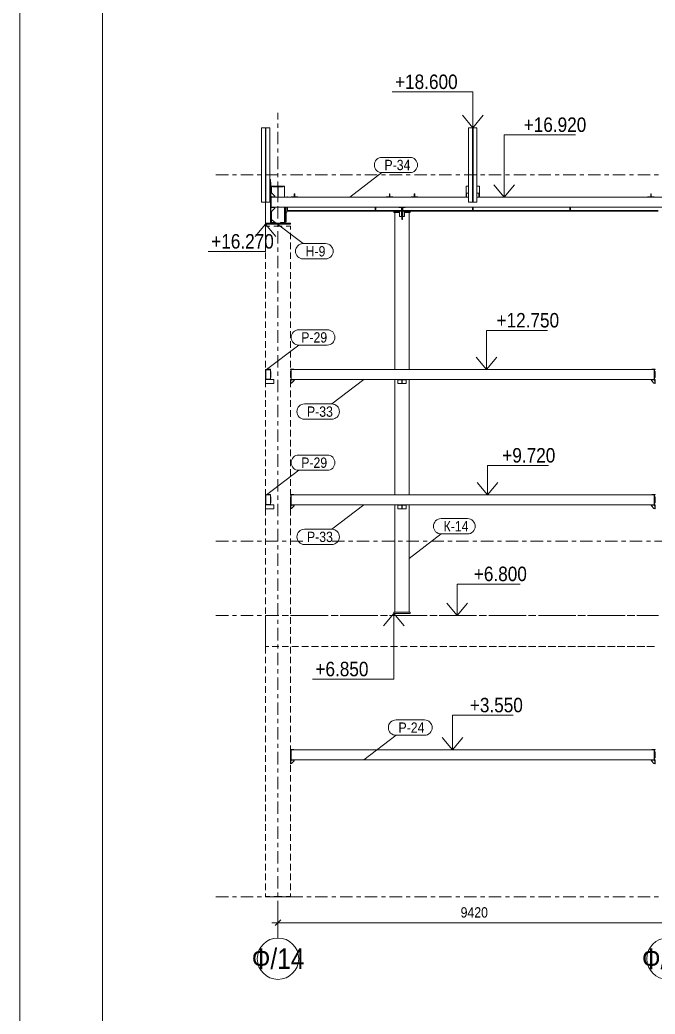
# Model space of a CAD drawing. Header units: millimetres. Extents: x -423 to 766, y -621 to 220.
# Drawn here: x -423.5 to -269.9, y -265.3 to -24.8 of the extents above; entities that cross this region are included whole.
import ezdxf

# ---------------------------------------------------------------- set-up
doc = ezdxf.new("R2010")
doc.units = ezdxf.units.MM
doc.linetypes.add('XKITLINE00', pattern=[0])
doc.linetypes.add('XKITLINE03', pattern=[6, 3, -1, 1, -1])
for name, color, linetype, lineweight in [('DrawingSheet', 5, 'Continuous', 0), ('LevelText', 7, 'Continuous', 0), ('Part', 2, 'Continuous', 0), ('PartMark', 3, 'Continuous', 0), ('ReferenceModel', 1, 'Continuous', 0), ('S-GRID', 1, 'Continuous', 0), ('Z-DIMENSIONS', 1, 'Continuous', 0)]:
    doc.layers.add(name, color=color, linetype=linetype, lineweight=lineweight)
doc.styles.add('GOST type A', font='ARIAL.TTF')

msp = doc.modelspace()

# ---------------------------------------------------------------- linework, layer by layer
at = {"layer": 'DrawingSheet', "linetype": 'XKITLINE00', "lineweight": 0}
for p, q in [((-423.49, 219.62), (-423.49, -621.38)), ((-403.49, 214.62), (-403.49, -616.38))]:
    msp.add_line(p, q, dxfattribs=at)
at = {"layer": 'LevelText', "linetype": 'XKITLINE00', "lineweight": 0}
for p, q in [((-320.21, -42.27), (-333.46, -42.27)), ((-313.97, -42.27), (-320.21, -42.27)), ((-313.97, -50.93), (-313.97, -42.27)), ((-316.47, -47.93), (-313.97, -50.93)), ((-313.97, -50.93), (-311.47, -47.93)), ((-306.36, -67.73), (-306.36, -52.65)), ((-306.36, -52.65), (-302.35, -52.65)), ((-289.1, -52.65), (-302.35, -52.65)), ((-308.86, -64.73), (-306.36, -67.73)), ((-306.36, -67.73), (-303.86, -64.73)), ((-364.07, -74.23), (-366.57, -77.23)), ((-364.07, -74.23), (-364.07, -80.86)), ((-361.57, -77.23), (-364.07, -74.23)), ((-364.66, -80.86), (-377.92, -80.86)), ((-364.07, -80.86), (-364.66, -80.86)), ((-310.65, -109.43), (-310.65, -99.95)), ((-310.65, -99.95), (-308.92, -99.95)), ((-295.89, -99.95), (-308.92, -99.95)), ((-313.15, -106.43), (-310.65, -109.43)), ((-310.65, -109.43), (-308.15, -106.43)), ((-310.4, -139.73), (-310.4, -132.62)), ((-310.4, -132.62), (-307.53, -132.62)), ((-295.64, -132.62), (-307.53, -132.62)), ((-312.9, -136.73), (-310.4, -139.73)), ((-310.4, -139.73), (-307.9, -136.73)), ((-317.74, -168.93), (-317.74, -161.3)), ((-317.74, -161.3), (-314.41, -161.3)), ((-302.52, -161.3), (-314.41, -161.3)), ((-320.24, -165.93), (-317.74, -168.93)), ((-317.74, -168.93), (-315.24, -165.93)), ((-333.02, -168.43), (-335.52, -171.43)), ((-333.02, -168.43), (-333.02, -184.31)), ((-330.52, -171.43), (-333.02, -168.43)), ((-341.06, -184.31), (-352.72, -184.31)), ((-333.02, -184.31), (-341.06, -184.31)), ((-318.86, -201.43), (-318.86, -193.03)), ((-318.86, -193.03), (-315.38, -193.03)), ((-304.17, -193.03), (-315.38, -193.03)), ((-321.36, -198.43), (-318.86, -201.43)), ((-318.86, -201.43), (-316.36, -198.43))]:
    msp.add_line(p, q, dxfattribs=at)
at = {"layer": 'Part', "linetype": 'XKITLINE00', "lineweight": 0}
for p, q in [((-365.07, -68.93), (-365.07, -50.93)), ((-365.07, -50.93), (-364.07, -50.93)), ((-364.07, -68.93), (-364.07, -50.93)), ((-364.07, -50.93), (-363.07, -50.93)), ((-363.99, -68.93), (-363.99, -50.93)), ((-363.07, -68.93), (-363.07, -50.93)), ((-313.97, -50.93), (-314.97, -50.93)), ((-314.97, -50.93), (-314.97, -68.93)), ((-314.05, -68.93), (-314.05, -50.93)), ((-313.97, -68.93), (-313.97, -50.93)), ((-313.97, -50.93), (-312.97, -50.93)), ((-313.97, -50.93), (-313.97, -68.93)), ((-313.89, -68.93), (-313.89, -50.93)), ((-312.97, -68.93), (-312.97, -50.93)), ((-363.07, -63.43), (-362.92, -63.43)), ((-363.07, -63.47), (-362.87, -63.47)), ((-362.92, -63.43), (-362.92, -63.47)), ((-362.87, -74.03), (-362.87, -63.47)), ((-362.79, -64.13), (-362.87, -64.13)), ((-362.79, -65.05), (-362.79, -64.13)), ((-362.87, -65.13), (-362.32, -65.13)), ((-362.87, -67.73), (-362.87, -66.73)), ((-362.87, -66.73), (-362.79, -66.73)), ((-361.87, -65.05), (-362.79, -65.05)), ((-362.79, -66.73), (-362.59, -66.73)), ((-362.79, -66.73), (-362.79, -67.65)), ((-362.67, -65.05), (-362.67, -65.03)), ((-359.47, -65.03), (-362.67, -65.03)), ((-362.67, -66.73), (-362.67, -65.13)), ((-362.59, -66.73), (-361.87, -67.45)), ((-362.32, -65.03), (-362.32, -64.96)), ((-362.32, -65.21), (-362.32, -65.13)), ((-362.32, -65.13), (-359.82, -65.13)), ((-362.32, -65.21), (-359.82, -65.21)), ((-361.87, -65.13), (-361.87, -65.05)), ((-361.11, -65.21), (-361.11, -67.73)), ((-361.11, -65.21), (-361.03, -65.21)), ((-361.11, -66.27), (-361.03, -66.27)), ((-361.03, -65.21), (-361.03, -67.73)), ((-359.82, -65.03), (-359.82, -64.96)), ((-359.82, -65.21), (-359.82, -65.13)), ((-359.47, -67.73), (-359.47, -65.03)), ((-357.07, -66.93), (-357.14, -66.93)), ((-357.14, -66.93), (-357.14, -67.66)), ((-357.07, -67.73), (-357.07, -66.93)), ((-357.07, -67.73), (-357.07, -66.93)), ((-357.07, -66.93), (-357, -66.93)), ((-357, -66.93), (-357, -67.66)), ((-334.07, -66.93), (-334.14, -66.93)), ((-334.14, -66.93), (-334.14, -67.66)), ((-334.07, -67.73), (-334.07, -66.93)), ((-334.07, -66.93), (-334, -66.93)), ((-334.07, -67.73), (-334.07, -66.93)), ((-334, -66.93), (-334, -67.66)), ((-328.07, -66.93), (-328.14, -66.93)), ((-328.14, -66.93), (-328.14, -67.66)), ((-328.07, -67.73), (-328.07, -66.93)), ((-328.07, -67.73), (-328.07, -66.93)), ((-328.07, -66.93), (-328, -66.93)), ((-328, -66.93), (-328, -67.66)), ((-315.57, -67.43), (-315.57, -65.03)), ((-315.57, -65.03), (-314.97, -65.03)), ((-315.47, -66.73), (-314.97, -66.73)), ((-315.47, -67.73), (-315.47, -66.73)), ((-312.97, -65.03), (-312.37, -65.03)), ((-312.97, -66.73), (-312.47, -66.73)), ((-312.47, -67.73), (-312.47, -66.73)), ((-312.37, -67.43), (-312.37, -65.03)), ((-312.37, -67.33), (-312.37, -66.23)), ((-270.87, -66.93), (-270.94, -66.93)), ((-270.94, -66.93), (-270.94, -67.66)), ((-270.87, -67.73), (-270.87, -66.93)), ((-270.87, -67.73), (-270.87, -66.93)), ((-270.87, -66.93), (-270.8, -66.93)), ((-270.8, -66.93), (-270.8, -67.66)), ((-364.07, -68.93), (-365.07, -68.93)), ((-364.07, -74.03), (-364.07, -68.93)), ((-364.07, -68.93), (-363.07, -68.93)), ((-361.87, -67.73), (-362.87, -67.73)), ((-362.64, -67.65), (-362.79, -67.5)), ((-362.79, -67.65), (-361.87, -67.65)), ((-362.77, -68.83), (-362.78, -68.83)), ((-362.78, -68.83), (-362.78, -69.13)), ((-362.78, -69.13), (-362.77, -69.13)), ((-362.78, -70.13), (-362.78, -69.13)), ((-362.77, -67.78), (-362.77, -70.08)), ((-362.77, -67.78), (-362.73, -67.78)), ((-362.73, -67.73), (-314.97, -67.73)), ((-362.73, -70.13), (-362.73, -67.73)), ((-362.67, -67.65), (-362.67, -67.62)), ((-361.87, -67.45), (-361.87, -67.65)), ((-361.87, -67.65), (-361.87, -67.73)), ((-358.95, -67.73), (-358.95, -67.63)), ((-358.95, -67.63), (-358.79, -67.63)), ((-358.79, -67.73), (-358.79, -67.63)), ((-357.14, -67.66), (-357.87, -67.66)), ((-357.87, -67.66), (-357.87, -67.73)), ((-357, -67.66), (-356.27, -67.66)), ((-356.27, -67.66), (-356.27, -67.73)), ((-334.14, -67.66), (-334.87, -67.66)), ((-334.87, -67.66), (-334.87, -67.73)), ((-334, -67.66), (-333.27, -67.66)), ((-333.27, -67.66), (-333.27, -67.73)), ((-328.14, -67.66), (-328.87, -67.66)), ((-328.87, -67.66), (-328.87, -67.73)), ((-328, -67.66), (-327.27, -67.66)), ((-327.27, -67.66), (-327.27, -67.73)), ((-315.57, -67.43), (-315.47, -67.43)), ((-315.57, -67.73), (-315.57, -67.43)), ((-315.47, -67.73), (-314.97, -67.73)), ((-313.97, -68.93), (-314.97, -68.93)), ((-313.97, -68.93), (-312.97, -68.93)), ((-312.97, -67.73), (-267.87, -67.73)), ((-312.97, -67.73), (-312.47, -67.73)), ((-312.47, -67.43), (-312.37, -67.43)), ((-312.37, -67.43), (-312.37, -67.73)), ((-270.94, -67.66), (-271.67, -67.66)), ((-271.67, -67.66), (-271.67, -67.73)), ((-270.8, -67.66), (-270.07, -67.66)), ((-270.07, -67.66), (-270.07, -67.73)), ((-362.87, -70.13), (-362.87, -71.13)), ((-361.87, -70.13), (-362.87, -70.13)), ((-362.87, -71.13), (-362.79, -71.13)), ((-362.87, -71.33), (-362.78, -71.33)), ((-362.79, -70.36), (-362.64, -70.21)), ((-362.79, -71.13), (-362.79, -70.21)), ((-362.79, -70.21), (-361.87, -70.21)), ((-362.79, -71.13), (-362.59, -71.13)), ((-362.78, -70.35), (-362.78, -70.21)), ((-362.78, -74.03), (-362.78, -71.13)), ((-362.77, -70.08), (-362.73, -70.08)), ((-267.61, -70.13), (-362.73, -70.13)), ((-362.63, -74.03), (-362.63, -71.13)), ((-362.59, -71.13), (-361.87, -70.41)), ((-361.87, -70.21), (-361.87, -70.13)), ((-361.87, -70.18), (-359.52, -70.18)), ((-361.87, -70.41), (-361.87, -70.21)), ((-359.52, -70.18), (-359.52, -70.13)), ((-359.51, -74.03), (-359.51, -70.13)), ((-359.36, -74.03), (-359.36, -70.13)), ((-359.36, -71.33), (-359.35, -71.33)), ((-359.35, -70.13), (-359.35, -71.33)), ((-359.35, -71.33), (-359.25, -71.33)), ((-359.25, -71.33), (-359.25, -70.13)), ((-359.25, -70.13), (-359.25, -71.33)), ((-359.25, -71.33), (-358.95, -71.33)), ((-359.06, -73.73), (-359.06, -71.33)), ((-358.95, -71.33), (-358.95, -70.13)), ((-358.95, -71.13), (-358.79, -71.13)), ((-358.79, -70.99), (-358.79, -70.13)), ((-358.79, -71.13), (-358.79, -70.99)), ((-358.79, -70.99), (-331.15, -70.99)), ((-358.79, -71.13), (-333.02, -71.13)), ((-337.6, -70.13), (-337.6, -70.98)), ((-337.6, -70.98), (-337.44, -70.98)), ((-337.44, -70.98), (-337.44, -70.13)), ((-333.02, -71.29), (-333.02, -71.13)), ((-333.02, -71.13), (-331.65, -71.13)), ((-333.02, -71.29), (-331.65, -71.29)), ((-333.02, -71.45), (-333.02, -71.29)), ((-333.02, -71.29), (-331.65, -71.29)), ((-333.02, -71.45), (-331.65, -71.45)), ((-332.81, -109.43), (-332.81, -71.45)), ((-331.85, -70.21), (-331.85, -70.13)), ((-331.85, -70.13), (-331.15, -70.13)), ((-331.23, -70.21), (-331.85, -70.21)), ((-331.15, -71.1), (-331.65, -71.1)), ((-331.65, -71.1), (-331.65, -72.39)), ((-331.23, -70.83), (-331.23, -70.21)), ((-331.15, -70.83), (-331.23, -70.83)), ((-331.23, -72.52), (-331.23, -71.1)), ((-331.15, -70.13), (-331.15, -70.83)), ((-330.99, -70.13), (-331.15, -70.13)), ((-331.15, -70.13), (-331.15, -71.45)), ((-330.99, -71.45), (-331.15, -71.45)), ((-331.15, -72.12), (-331.15, -71.45)), ((-331.15, -71.9), (-330.99, -71.9)), ((-331.15, -73.1), (-331.15, -72.12)), ((-330.99, -70.13), (-330.99, -71.45)), ((-330.99, -70.13), (-330.99, -70.83)), ((-330.29, -70.13), (-330.99, -70.13)), ((-330.99, -70.83), (-330.91, -70.83)), ((-330.99, -70.99), (-269.15, -70.99)), ((-330.49, -71.1), (-330.99, -71.1)), ((-330.99, -72.12), (-330.99, -71.45)), ((-330.99, -72.12), (-330.99, -73.1)), ((-330.91, -70.83), (-330.91, -70.21)), ((-330.91, -70.21), (-330.29, -70.21)), ((-330.91, -72.52), (-330.91, -71.1)), ((-330.49, -72.39), (-330.49, -71.1)), ((-330.49, -71.13), (-329.12, -71.13)), ((-330.49, -71.29), (-329.12, -71.29)), ((-330.49, -71.29), (-329.12, -71.29)), ((-330.49, -71.45), (-329.12, -71.45)), ((-330.29, -70.21), (-330.29, -70.13)), ((-329.33, -109.43), (-329.33, -71.45)), ((-329.12, -71.13), (-269.15, -71.13)), ((-329.12, -71.29), (-329.12, -71.13)), ((-329.12, -71.45), (-329.12, -71.29)), ((-314.05, -70.13), (-314.05, -70.98)), ((-314.05, -70.98), (-313.89, -70.98)), ((-313.89, -70.98), (-313.89, -70.13)), ((-290.5, -70.13), (-290.5, -70.98)), ((-290.5, -70.98), (-290.34, -70.98)), ((-290.34, -70.98), (-290.34, -70.13)), ((-364.07, -74.23), (-364.07, -74.03)), ((-364.07, -74.03), (-358.07, -74.03)), ((-364.07, -74.03), (-362.87, -74.03)), ((-364.07, -74.23), (-358.07, -74.23)), ((-362.87, -73.73), (-362.78, -73.73)), ((-362.47, -74.03), (-362.47, -73.83)), ((-361.67, -73.83), (-362.47, -73.83)), ((-361.67, -74.03), (-361.67, -73.83)), ((-360.47, -74.03), (-360.47, -73.83)), ((-359.67, -73.83), (-360.47, -73.83)), ((-359.67, -74.03), (-359.67, -73.83)), ((-359.36, -73.73), (-359.06, -73.73)), ((-358.07, -74.23), (-358.07, -74.03)), ((-331.65, -72.39), (-331.23, -72.39)), ((-331.23, -72.52), (-331.15, -72.52)), ((-331.15, -72.2), (-330.99, -72.2)), ((-330.99, -73.1), (-331.15, -73.1)), ((-330.99, -72.52), (-330.91, -72.52)), ((-330.91, -72.39), (-330.49, -72.39)), ((-364.07, -111.83), (-364.07, -109.43)), ((-364.07, -109.43), (-363.87, -109.43)), ((-362.91, -109.47), (-364.03, -109.47)), ((-364.03, -109.47), (-364.03, -111.79)), ((-363.87, -109.43), (-363.87, -109.35)), ((-362.87, -109.35), (-363.87, -109.35)), ((-362.87, -109.43), (-363.87, -109.43)), ((-362.91, -111.79), (-362.91, -109.47)), ((-362.87, -109.43), (-362.87, -109.35)), ((-362.87, -109.88), (-362.87, -109.43)), ((-362.79, -109.88), (-362.87, -109.88)), ((-362.87, -111.38), (-362.87, -109.88)), ((-362.79, -111.38), (-362.79, -109.88)), ((-357.27, -109.35), (-358.07, -109.35)), ((-358.07, -109.35), (-358.07, -109.43)), ((-358.07, -109.43), (-357.87, -109.43)), ((-358.07, -109.88), (-357.91, -109.88)), ((-358.07, -111.38), (-358.07, -109.88)), ((-357.91, -109.47), (-357.91, -111.79)), ((-357.91, -109.47), (-357.87, -109.47)), ((-357.87, -109.43), (-357.87, -111.83)), ((-357.87, -109.43), (-270.07, -109.43)), ((-357.27, -109.43), (-357.27, -109.35)), ((-270.67, -109.43), (-270.67, -109.35)), ((-270.67, -109.35), (-269.87, -109.35)), ((-270.07, -109.43), (-269.87, -109.43)), ((-270.07, -109.43), (-270.07, -111.83)), ((-270.03, -109.47), (-270.07, -109.47)), ((-270.03, -111.79), (-270.03, -109.47)), ((-270.03, -109.88), (-269.87, -109.88)), ((-269.87, -109.43), (-269.87, -109.35)), ((-269.87, -109.88), (-269.87, -111.38)), ((-362.07, -111.83), (-364.07, -111.83)), ((-364.07, -111.83), (-364.07, -112.83)), ((-362.07, -112.83), (-364.07, -112.83)), ((-364.03, -111.79), (-362.91, -111.79)), ((-362.87, -111.83), (-362.87, -111.38)), ((-362.79, -111.38), (-362.87, -111.38)), ((-362.07, -111.83), (-362.07, -112.83)), ((-357.91, -111.38), (-358.07, -111.38)), ((-358.07, -111.83), (-358.07, -112.83)), ((-357.07, -111.83), (-358.07, -111.83)), ((-358.07, -112.83), (-357.99, -112.83)), ((-357.99, -112.83), (-357.99, -111.91)), ((-357.99, -111.91), (-357.07, -111.91)), ((-357.99, -112.11), (-357.79, -111.91)), ((-357.99, -112.71), (-357.79, -112.71)), ((-357.91, -111.79), (-357.87, -111.79)), ((-357.87, -111.83), (-270.07, -111.83)), ((-357.79, -112.71), (-357.19, -112.11)), ((-357.19, -112.11), (-357.19, -111.91)), ((-357.07, -111.91), (-357.07, -111.83)), ((-332.81, -139.73), (-332.81, -111.83)), ((-332.07, -112.83), (-332.07, -111.83)), ((-332.07, -111.91), (-330.07, -111.91)), ((-330.07, -112.83), (-332.07, -112.83)), ((-331.12, -112.71), (-331.12, -111.91)), ((-331.12, -112.11), (-331.02, -112.11)), ((-331.02, -112.71), (-331.12, -112.71)), ((-331.02, -111.91), (-331.02, -112.71)), ((-330.07, -111.83), (-330.07, -112.83)), ((-329.33, -139.73), (-329.33, -111.83)), ((-270.87, -111.91), (-270.87, -111.83)), ((-270.87, -111.83), (-269.87, -111.83)), ((-269.95, -111.91), (-270.87, -111.91)), ((-270.75, -112.11), (-270.75, -111.91)), ((-270.15, -112.71), (-270.75, -112.11)), ((-269.95, -112.11), (-270.15, -111.91)), ((-269.95, -112.71), (-270.15, -112.71)), ((-270.07, -111.79), (-270.03, -111.79)), ((-270.03, -111.38), (-269.87, -111.38)), ((-269.95, -112.83), (-269.95, -111.91)), ((-269.87, -112.83), (-269.95, -112.83)), ((-269.87, -111.83), (-269.87, -112.83)), ((-364.07, -142.13), (-364.07, -139.73)), ((-364.07, -139.73), (-363.87, -139.73)), ((-362.91, -139.77), (-364.03, -139.77)), ((-364.03, -139.77), (-364.03, -142.09)), ((-363.87, -139.73), (-363.87, -139.65)), ((-362.87, -139.65), (-363.87, -139.65)), ((-362.87, -139.73), (-363.87, -139.73)), ((-362.91, -142.09), (-362.91, -139.77)), ((-362.87, -139.73), (-362.87, -139.65)), ((-362.87, -140.18), (-362.87, -139.73)), ((-362.79, -140.18), (-362.87, -140.18)), ((-362.87, -141.68), (-362.87, -140.18)), ((-362.79, -141.68), (-362.87, -141.68)), ((-362.87, -142.13), (-362.87, -141.68)), ((-362.79, -141.68), (-362.79, -140.18)), ((-357.27, -139.65), (-358.07, -139.65)), ((-358.07, -139.65), (-358.07, -139.73)), ((-358.07, -139.73), (-357.87, -139.73)), ((-358.07, -140.18), (-357.91, -140.18)), ((-358.07, -141.68), (-358.07, -140.18)), ((-357.91, -141.68), (-358.07, -141.68)), ((-357.91, -139.77), (-357.91, -142.09)), ((-357.91, -139.77), (-357.87, -139.77)), ((-357.87, -139.73), (-357.87, -142.13)), ((-357.87, -139.73), (-270.07, -139.73)), ((-357.27, -139.73), (-357.27, -139.65)), ((-270.67, -139.73), (-270.67, -139.65)), ((-270.67, -139.65), (-269.87, -139.65)), ((-270.07, -139.73), (-270.07, -142.13)), ((-270.07, -139.73), (-269.87, -139.73)), ((-270.03, -139.77), (-270.07, -139.77)), ((-270.03, -142.09), (-270.03, -139.77)), ((-270.03, -140.18), (-269.87, -140.18)), ((-270.03, -141.68), (-269.87, -141.68)), ((-269.87, -139.73), (-269.87, -139.65)), ((-269.87, -140.18), (-269.87, -141.68)), ((-362.07, -142.13), (-364.07, -142.13)), ((-364.07, -142.13), (-364.07, -143.13)), ((-362.07, -143.13), (-364.07, -143.13)), ((-364.03, -142.09), (-362.91, -142.09)), ((-362.07, -142.13), (-362.07, -143.13)), ((-358.07, -142.13), (-358.07, -143.13)), ((-357.07, -142.13), (-358.07, -142.13)), ((-358.07, -143.13), (-357.99, -143.13)), ((-357.99, -142.41), (-357.79, -142.21)), ((-357.99, -143.13), (-357.99, -142.21)), ((-357.99, -142.21), (-357.07, -142.21)), ((-357.99, -143.01), (-357.79, -143.01)), ((-357.91, -142.09), (-357.87, -142.09)), ((-357.87, -142.13), (-270.07, -142.13)), ((-357.79, -143.01), (-357.19, -142.41)), ((-357.19, -142.41), (-357.19, -142.21)), ((-357.07, -142.21), (-357.07, -142.13)), ((-332.81, -168.13), (-332.81, -142.13)), ((-332.07, -143.13), (-332.07, -142.13)), ((-332.07, -142.21), (-330.07, -142.21)), ((-330.07, -143.13), (-332.07, -143.13)), ((-331.12, -143.01), (-331.12, -142.21)), ((-331.12, -142.41), (-331.02, -142.41)), ((-331.02, -143.01), (-331.12, -143.01)), ((-331.02, -142.21), (-331.02, -143.01)), ((-330.07, -142.13), (-330.07, -143.13)), ((-329.33, -168.13), (-329.33, -142.13)), ((-270.87, -142.21), (-270.87, -142.13)), ((-270.87, -142.13), (-269.87, -142.13)), ((-269.95, -142.21), (-270.87, -142.21)), ((-270.75, -142.41), (-270.75, -142.21)), ((-270.15, -143.01), (-270.75, -142.41)), ((-269.95, -142.41), (-270.15, -142.21)), ((-269.95, -143.01), (-270.15, -143.01)), ((-270.07, -142.09), (-270.03, -142.09)), ((-269.95, -143.13), (-269.95, -142.21)), ((-269.87, -143.13), (-269.95, -143.13)), ((-269.87, -142.13), (-269.87, -143.13)), ((-333.02, -168.43), (-333.02, -168.13)), ((-333.02, -168.13), (-329.12, -168.13)), ((-329.12, -168.43), (-329.12, -168.13)), ((-333.02, -168.43), (-329.12, -168.43)), ((-357.27, -201.35), (-358.07, -201.35)), ((-358.07, -201.35), (-358.07, -201.43)), ((-358.07, -201.43), (-357.87, -201.43)), ((-358.07, -201.88), (-357.91, -201.88)), ((-358.07, -203.38), (-358.07, -201.88)), ((-357.91, -201.47), (-357.91, -203.79)), ((-357.91, -201.47), (-357.87, -201.47)), ((-357.87, -201.43), (-357.87, -203.83)), ((-357.87, -201.43), (-270.07, -201.43)), ((-357.27, -201.43), (-357.27, -201.35)), ((-270.67, -201.43), (-270.67, -201.35)), ((-270.67, -201.35), (-269.87, -201.35)), ((-270.07, -201.43), (-269.87, -201.43)), ((-270.07, -201.43), (-270.07, -203.83)), ((-270.03, -201.47), (-270.07, -201.47)), ((-270.03, -203.79), (-270.03, -201.47)), ((-270.03, -201.88), (-269.87, -201.88)), ((-269.87, -201.43), (-269.87, -201.35)), ((-269.87, -201.88), (-269.87, -203.38)), ((-357.91, -203.38), (-358.07, -203.38)), ((-358.07, -203.83), (-358.07, -204.83)), ((-357.07, -203.83), (-358.07, -203.83)), ((-357.99, -204.83), (-357.99, -203.91)), ((-357.99, -203.91), (-357.07, -203.91)), ((-357.99, -204.11), (-357.79, -203.91)), ((-357.91, -203.79), (-357.87, -203.79)), ((-357.87, -203.83), (-270.07, -203.83)), ((-357.79, -204.71), (-357.19, -204.11)), ((-357.19, -204.11), (-357.19, -203.91)), ((-357.07, -203.91), (-357.07, -203.83)), ((-270.87, -203.91), (-270.87, -203.83)), ((-270.87, -203.83), (-269.87, -203.83)), ((-269.95, -203.91), (-270.87, -203.91)), ((-270.75, -204.11), (-270.75, -203.91)), ((-270.15, -204.71), (-270.75, -204.11)), ((-269.95, -204.11), (-270.15, -203.91)), ((-270.07, -203.79), (-270.03, -203.79)), ((-270.03, -203.38), (-269.87, -203.38)), ((-269.95, -204.83), (-269.95, -203.91)), ((-269.87, -203.83), (-269.87, -204.83)), ((-358.07, -204.83), (-357.99, -204.83)), ((-357.99, -204.71), (-357.79, -204.71)), ((-269.95, -204.71), (-270.15, -204.71)), ((-269.87, -204.83), (-269.95, -204.83))]:
    msp.add_line(p, q, dxfattribs=at)
at = {"layer": 'PartMark', "linetype": 'XKITLINE00', "lineweight": 0}
for p, q in [((-335.92, -58.1), (-329.18, -58.1)), ((-343.7, -67.73), (-335.92, -61.8)), ((-335.92, -61.8), (-329.18, -61.8)), ((-362.77, -73.04), (-354.99, -78.97)), ((-354.99, -78.97), (-349.56, -78.97)), ((-354.99, -82.67), (-349.56, -82.67)), ((-356.05, -99.8), (-349.15, -99.8)), ((-363.82, -109.43), (-356.05, -103.5)), ((-356.05, -103.5), (-349.15, -103.5)), ((-340.3, -111.82), (-348.08, -117.75)), ((-354.66, -117.75), (-348.08, -117.75)), ((-354.66, -121.45), (-348.08, -121.45)), ((-356.05, -130.1), (-349.15, -130.1)), ((-363.82, -139.73), (-356.05, -133.8)), ((-356.05, -133.8), (-349.15, -133.8)), ((-340.3, -142.12), (-348.08, -148.05)), ((-321.63, -145.49), (-315.22, -145.49)), ((-354.66, -148.05), (-348.08, -148.05)), ((-329.33, -155.12), (-321.63, -149.19)), ((-321.63, -149.19), (-315.22, -149.19)), ((-354.66, -151.75), (-348.08, -151.75)), ((-332.53, -194.19), (-325.63, -194.19)), ((-340.3, -203.82), (-332.53, -197.89)), ((-332.53, -197.89), (-325.63, -197.89))]:
    msp.add_line(p, q, dxfattribs=at)
for centre, start, end in [((-335.92, -59.95), 90, 270), ((-329.18, -59.95), 270, 90), ((-354.99, -80.82), 90, 270), ((-349.56, -80.82), 270, 90), ((-356.05, -101.65), 90, 270), ((-349.15, -101.65), 270, 90), ((-354.66, -119.6), 90, 270), ((-348.08, -119.6), 270, 90), ((-356.05, -131.95), 90, 270), ((-349.15, -131.95), 270, 90), ((-321.63, -147.34), 90, 270), ((-315.22, -147.34), 270, 90), ((-354.66, -149.9), 90, 270), ((-348.08, -149.9), 270, 90), ((-332.53, -196.04), 90, 270), ((-325.63, -196.04), 270, 90)]:
    msp.add_arc(centre, 1.85, start, end, dxfattribs=at)
at = {"layer": 'ReferenceModel', "linetype": 'XKITLINE00', "lineweight": 0}
for p, q in [((-364.07, -74.73), (-364.07, -75.52)), ((-364.07, -74.73), (-363.07, -74.73)), ((-364.07, -75.52), (-364.07, -74.73)), ((-364.07, -74.73), (-363.07, -74.73)), ((-364.07, -74.73), (-364.07, -75.52)), ((-364.07, -74.73), (-363.07, -74.73)), ((-364.07, -76.32), (-364.07, -77.91)), ((-364.07, -77.91), (-364.07, -76.32)), ((-364.07, -76.32), (-364.07, -77.91)), ((-362.07, -74.73), (-360.07, -74.73)), ((-362.07, -74.73), (-360.07, -74.73)), ((-362.07, -74.73), (-360.07, -74.73)), ((-359.07, -74.73), (-358.07, -74.73)), ((-359.07, -74.73), (-358.07, -74.73)), ((-359.07, -74.73), (-358.07, -74.73)), ((-358.07, -74.73), (-358.07, -75.52)), ((-358.07, -75.52), (-358.07, -74.73)), ((-358.07, -74.73), (-358.07, -75.52)), ((-358.07, -76.32), (-358.07, -77.91)), ((-358.07, -77.91), (-358.07, -76.32)), ((-358.07, -76.32), (-358.07, -77.91)), ((-364.07, -78.7), (-364.07, -80.29)), ((-364.07, -80.29), (-364.07, -78.7)), ((-364.07, -78.7), (-364.07, -80.29)), ((-358.07, -78.7), (-358.07, -80.29)), ((-358.07, -80.29), (-358.07, -78.7)), ((-358.07, -78.7), (-358.07, -80.29)), ((-364.07, -81.09), (-364.07, -82.68)), ((-364.07, -82.68), (-364.07, -81.09)), ((-364.07, -81.09), (-364.07, -82.68)), ((-358.07, -81.09), (-358.07, -82.68)), ((-358.07, -82.68), (-358.07, -81.09)), ((-358.07, -81.09), (-358.07, -82.68)), ((-364.07, -83.47), (-364.07, -85.06)), ((-364.07, -85.06), (-364.07, -83.47)), ((-364.07, -83.47), (-364.07, -85.06)), ((-358.07, -83.47), (-358.07, -85.06)), ((-358.07, -85.06), (-358.07, -83.47)), ((-358.07, -83.47), (-358.07, -85.06)), ((-364.07, -85.86), (-364.07, -87.45)), ((-364.07, -87.45), (-364.07, -85.86)), ((-364.07, -85.86), (-364.07, -87.45)), ((-358.07, -85.86), (-358.07, -87.45)), ((-358.07, -87.45), (-358.07, -85.86)), ((-358.07, -85.86), (-358.07, -87.45)), ((-364.07, -88.24), (-364.07, -89.83)), ((-364.07, -89.83), (-364.07, -88.24)), ((-364.07, -88.24), (-364.07, -89.83)), ((-358.07, -88.24), (-358.07, -89.83)), ((-358.07, -89.83), (-358.07, -88.24)), ((-358.07, -88.24), (-358.07, -89.83)), ((-364.07, -90.63), (-364.07, -92.22)), ((-364.07, -92.22), (-364.07, -90.63)), ((-364.07, -90.63), (-364.07, -92.22)), ((-358.07, -90.63), (-358.07, -92.22)), ((-358.07, -92.22), (-358.07, -90.63)), ((-358.07, -90.63), (-358.07, -92.22)), ((-364.07, -93.01), (-364.07, -94.6)), ((-364.07, -94.6), (-364.07, -93.01)), ((-364.07, -93.01), (-364.07, -94.6)), ((-358.07, -93.01), (-358.07, -94.6)), ((-358.07, -94.6), (-358.07, -93.01)), ((-358.07, -93.01), (-358.07, -94.6)), ((-364.07, -95.4), (-364.07, -96.99)), ((-364.07, -96.99), (-364.07, -95.4)), ((-364.07, -95.4), (-364.07, -96.99)), ((-358.07, -95.4), (-358.07, -96.99)), ((-358.07, -96.99), (-358.07, -95.4)), ((-358.07, -95.4), (-358.07, -96.99)), ((-364.07, -97.78), (-364.07, -99.37)), ((-364.07, -99.37), (-364.07, -97.78)), ((-364.07, -97.78), (-364.07, -99.37)), ((-358.07, -97.78), (-358.07, -99.37)), ((-358.07, -99.37), (-358.07, -97.78)), ((-358.07, -97.78), (-358.07, -99.37)), ((-364.07, -100.17), (-364.07, -101.76)), ((-364.07, -101.76), (-364.07, -100.17)), ((-364.07, -100.17), (-364.07, -101.76)), ((-358.07, -100.17), (-358.07, -101.76)), ((-358.07, -101.76), (-358.07, -100.17)), ((-358.07, -100.17), (-358.07, -101.76)), ((-364.07, -102.55), (-364.07, -104.14)), ((-364.07, -104.14), (-364.07, -102.55)), ((-364.07, -102.55), (-364.07, -104.14)), ((-358.07, -102.55), (-358.07, -104.14)), ((-358.07, -104.14), (-358.07, -102.55)), ((-358.07, -102.55), (-358.07, -104.14)), ((-364.07, -104.94), (-364.07, -106.53)), ((-364.07, -106.53), (-364.07, -104.94)), ((-364.07, -104.94), (-364.07, -106.53)), ((-358.07, -104.94), (-358.07, -106.53)), ((-358.07, -106.53), (-358.07, -104.94)), ((-358.07, -104.94), (-358.07, -106.53)), ((-364.07, -107.32), (-364.07, -108.91)), ((-364.07, -108.91), (-364.07, -107.32)), ((-364.07, -107.32), (-364.07, -108.91)), ((-358.07, -107.32), (-358.07, -108.91)), ((-358.07, -108.91), (-358.07, -107.32)), ((-358.07, -107.32), (-358.07, -108.91)), ((-364.07, -109.71), (-364.07, -111.3)), ((-364.07, -111.3), (-364.07, -109.71)), ((-364.07, -109.71), (-364.07, -111.3)), ((-358.07, -109.71), (-358.07, -111.3)), ((-358.07, -111.3), (-358.07, -109.71)), ((-358.07, -109.71), (-358.07, -111.3)), ((-364.07, -112.09), (-364.07, -113.68)), ((-364.07, -113.68), (-364.07, -112.09)), ((-364.07, -112.09), (-364.07, -113.68)), ((-358.07, -112.09), (-358.07, -113.68)), ((-358.07, -113.68), (-358.07, -112.09)), ((-358.07, -112.09), (-358.07, -113.68)), ((-364.07, -114.48), (-364.07, -116.07)), ((-364.07, -116.07), (-364.07, -114.48)), ((-364.07, -114.48), (-364.07, -116.07)), ((-358.07, -114.48), (-358.07, -116.07)), ((-358.07, -116.07), (-358.07, -114.48)), ((-358.07, -114.48), (-358.07, -116.07)), ((-364.07, -116.87), (-364.07, -118.46)), ((-364.07, -118.46), (-364.07, -116.87)), ((-364.07, -116.87), (-364.07, -118.46)), ((-358.07, -116.87), (-358.07, -118.46)), ((-358.07, -118.46), (-358.07, -116.87)), ((-358.07, -116.87), (-358.07, -118.46)), ((-364.07, -119.25), (-364.07, -120.84)), ((-364.07, -120.84), (-364.07, -119.25)), ((-364.07, -119.25), (-364.07, -120.84)), ((-358.07, -119.25), (-358.07, -120.84)), ((-358.07, -120.84), (-358.07, -119.25)), ((-358.07, -119.25), (-358.07, -120.84)), ((-364.07, -121.64), (-364.07, -123.23)), ((-364.07, -123.23), (-364.07, -121.64)), ((-364.07, -121.64), (-364.07, -123.23)), ((-358.07, -121.64), (-358.07, -123.23)), ((-358.07, -123.23), (-358.07, -121.64)), ((-358.07, -121.64), (-358.07, -123.23)), ((-364.07, -124.02), (-364.07, -125.61)), ((-364.07, -125.61), (-364.07, -124.02)), ((-364.07, -124.02), (-364.07, -125.61)), ((-358.07, -124.02), (-358.07, -125.61)), ((-358.07, -125.61), (-358.07, -124.02)), ((-358.07, -124.02), (-358.07, -125.61)), ((-364.07, -126.41), (-364.07, -128)), ((-364.07, -128), (-364.07, -126.41)), ((-364.07, -126.41), (-364.07, -128)), ((-358.07, -126.41), (-358.07, -128)), ((-358.07, -128), (-358.07, -126.41)), ((-358.07, -126.41), (-358.07, -128)), ((-364.07, -128.79), (-364.07, -130.38)), ((-364.07, -130.38), (-364.07, -128.79)), ((-364.07, -128.79), (-364.07, -130.38)), ((-358.07, -128.79), (-358.07, -130.38)), ((-358.07, -130.38), (-358.07, -128.79)), ((-358.07, -128.79), (-358.07, -130.38)), ((-364.07, -131.18), (-364.07, -132.77)), ((-364.07, -132.77), (-364.07, -131.18)), ((-364.07, -131.18), (-364.07, -132.77)), ((-358.07, -131.18), (-358.07, -132.77)), ((-358.07, -132.77), (-358.07, -131.18)), ((-358.07, -131.18), (-358.07, -132.77)), ((-364.07, -133.56), (-364.07, -135.15)), ((-364.07, -135.15), (-364.07, -133.56)), ((-364.07, -133.56), (-364.07, -135.15)), ((-358.07, -133.56), (-358.07, -135.15)), ((-358.07, -135.15), (-358.07, -133.56)), ((-358.07, -133.56), (-358.07, -135.15)), ((-364.07, -135.95), (-364.07, -137.54)), ((-364.07, -137.54), (-364.07, -135.95)), ((-364.07, -135.95), (-364.07, -137.54)), ((-358.07, -135.95), (-358.07, -137.54)), ((-358.07, -137.54), (-358.07, -135.95)), ((-358.07, -135.95), (-358.07, -137.54)), ((-364.07, -138.33), (-364.07, -139.92)), ((-364.07, -139.92), (-364.07, -138.33)), ((-364.07, -138.33), (-364.07, -139.92)), ((-358.07, -138.33), (-358.07, -139.92)), ((-358.07, -139.92), (-358.07, -138.33)), ((-358.07, -138.33), (-358.07, -139.92)), ((-364.07, -140.72), (-364.07, -142.31)), ((-364.07, -142.31), (-364.07, -140.72)), ((-364.07, -140.72), (-364.07, -142.31)), ((-358.07, -140.72), (-358.07, -142.31)), ((-358.07, -142.31), (-358.07, -140.72)), ((-358.07, -140.72), (-358.07, -142.31)), ((-364.07, -143.1), (-364.07, -144.69)), ((-364.07, -144.69), (-364.07, -143.1)), ((-364.07, -143.1), (-364.07, -144.69)), ((-358.07, -143.1), (-358.07, -144.69)), ((-358.07, -144.69), (-358.07, -143.1)), ((-358.07, -143.1), (-358.07, -144.69)), ((-364.07, -145.49), (-364.07, -147.08)), ((-364.07, -147.08), (-364.07, -145.49)), ((-364.07, -145.49), (-364.07, -147.08)), ((-358.07, -145.49), (-358.07, -147.08)), ((-358.07, -147.08), (-358.07, -145.49)), ((-358.07, -145.49), (-358.07, -147.08)), ((-364.07, -147.87), (-364.07, -149.46)), ((-364.07, -149.46), (-364.07, -147.87)), ((-364.07, -147.87), (-364.07, -149.46)), ((-358.07, -147.87), (-358.07, -149.46)), ((-358.07, -149.46), (-358.07, -147.87)), ((-358.07, -147.87), (-358.07, -149.46)), ((-364.07, -150.26), (-364.07, -151.85)), ((-364.07, -151.85), (-364.07, -150.26)), ((-364.07, -150.26), (-364.07, -151.85)), ((-358.07, -150.26), (-358.07, -151.85)), ((-358.07, -151.85), (-358.07, -150.26)), ((-358.07, -150.26), (-358.07, -151.85)), ((-364.07, -152.64), (-364.07, -154.23)), ((-364.07, -154.23), (-364.07, -152.64)), ((-364.07, -152.64), (-364.07, -154.23)), ((-358.07, -152.64), (-358.07, -154.23)), ((-358.07, -154.23), (-358.07, -152.64)), ((-358.07, -152.64), (-358.07, -154.23)), ((-364.07, -155.03), (-364.07, -156.62)), ((-364.07, -156.62), (-364.07, -155.03)), ((-364.07, -155.03), (-364.07, -156.62)), ((-358.07, -155.03), (-358.07, -156.62)), ((-358.07, -156.62), (-358.07, -155.03)), ((-358.07, -155.03), (-358.07, -156.62)), ((-364.07, -157.42), (-364.07, -159.01)), ((-364.07, -159.01), (-364.07, -157.42)), ((-364.07, -157.42), (-364.07, -159.01)), ((-358.07, -157.42), (-358.07, -159.01)), ((-358.07, -159.01), (-358.07, -157.42)), ((-358.07, -157.42), (-358.07, -159.01)), ((-364.07, -159.8), (-364.07, -161.39)), ((-364.07, -161.39), (-364.07, -159.8)), ((-364.07, -159.8), (-364.07, -161.39)), ((-358.07, -159.8), (-358.07, -161.39)), ((-358.07, -161.39), (-358.07, -159.8)), ((-358.07, -159.8), (-358.07, -161.39)), ((-364.07, -162.19), (-364.07, -163.78)), ((-364.07, -163.78), (-364.07, -162.19)), ((-364.07, -162.19), (-364.07, -163.78)), ((-358.07, -162.19), (-358.07, -163.78)), ((-358.07, -163.78), (-358.07, -162.19)), ((-358.07, -162.19), (-358.07, -163.78)), ((-364.07, -164.57), (-364.07, -166.16)), ((-364.07, -166.16), (-364.07, -164.57)), ((-364.07, -164.57), (-364.07, -166.16)), ((-358.07, -164.57), (-358.07, -166.16)), ((-358.07, -166.16), (-358.07, -164.57)), ((-358.07, -164.57), (-358.07, -166.16)), ((-364.07, -166.96), (-364.07, -168.55)), ((-364.07, -168.55), (-364.07, -166.96)), ((-364.07, -166.96), (-364.07, -168.55)), ((-358.07, -166.96), (-358.07, -168.55)), ((-358.07, -168.55), (-358.07, -166.96)), ((-358.07, -166.96), (-358.07, -168.55)), ((-363.27, -168.93), (-364.07, -168.93)), ((-364.07, -169.76), (-364.07, -168.93)), ((-364.07, -168.93), (-364.07, -169.19)), ((-364.07, -169.19), (-364.07, -168.93)), ((-363.27, -168.93), (-364.07, -168.93)), ((-364.07, -169.19), (-364.07, -170)), ((-364.07, -169.34), (-364.07, -170.93)), ((-364.07, -170.93), (-364.07, -169.34)), ((-364.07, -169.34), (-364.07, -170.93)), ((-364.07, -172.26), (-364.07, -170.59)), ((-360.89, -168.93), (-362.48, -168.93)), ((-360.88, -168.93), (-362.47, -168.93)), ((-358.5, -168.93), (-360.09, -168.93)), ((-358.49, -168.93), (-360.08, -168.93)), ((-358.07, -169.34), (-358.07, -170.93)), ((-358.07, -170.93), (-358.07, -169.34)), ((-358.07, -169.34), (-358.07, -170.93)), ((-356.12, -168.93), (-357.71, -168.93)), ((-356.09, -168.93), (-357.69, -168.93)), ((-353.73, -168.93), (-355.32, -168.93)), ((-353.7, -168.93), (-355.3, -168.93)), ((-351.35, -168.93), (-352.94, -168.93)), ((-351.31, -168.93), (-352.91, -168.93)), ((-348.97, -168.93), (-350.56, -168.93)), ((-348.92, -168.93), (-350.51, -168.93)), ((-346.58, -168.93), (-348.17, -168.93)), ((-346.53, -168.93), (-348.12, -168.93)), ((-344.2, -168.93), (-345.79, -168.93)), ((-344.14, -168.93), (-345.73, -168.93)), ((-341.81, -168.93), (-343.4, -168.93)), ((-341.74, -168.93), (-343.34, -168.93)), ((-339.43, -168.93), (-341.02, -168.93)), ((-339.35, -168.93), (-340.95, -168.93)), ((-337.05, -168.93), (-338.63, -168.93)), ((-336.96, -168.93), (-338.56, -168.93)), ((-334.66, -168.93), (-336.25, -168.93)), ((-334.57, -168.93), (-336.16, -168.93)), ((-332.28, -168.93), (-333.87, -168.93)), ((-332.18, -168.93), (-333.77, -168.93)), ((-329.89, -168.93), (-331.48, -168.93)), ((-329.79, -168.93), (-331.38, -168.93)), ((-327.51, -168.93), (-329.1, -168.93)), ((-327.4, -168.93), (-328.99, -168.93)), ((-325.12, -168.93), (-326.71, -168.93)), ((-325, -168.93), (-326.6, -168.93)), ((-322.74, -168.93), (-324.33, -168.93)), ((-322.61, -168.93), (-324.21, -168.93)), ((-320.36, -168.93), (-321.94, -168.93)), ((-320.22, -168.93), (-321.81, -168.93)), ((-317.97, -168.93), (-319.56, -168.93)), ((-317.83, -168.93), (-319.42, -168.93)), ((-315.59, -168.93), (-317.18, -168.93)), ((-315.44, -168.93), (-317.03, -168.93)), ((-313.2, -168.93), (-314.79, -168.93)), ((-313.05, -168.93), (-314.64, -168.93)), ((-310.82, -168.93), (-312.41, -168.93)), ((-310.65, -168.93), (-312.25, -168.93)), ((-308.43, -168.93), (-310.02, -168.93)), ((-308.26, -168.93), (-309.86, -168.93)), ((-306.05, -168.93), (-307.64, -168.93)), ((-305.87, -168.93), (-307.46, -168.93)), ((-303.67, -168.93), (-305.25, -168.93)), ((-303.48, -168.93), (-305.07, -168.93)), ((-301.28, -168.93), (-302.87, -168.93)), ((-301.09, -168.93), (-302.68, -168.93)), ((-298.9, -168.93), (-300.49, -168.93)), ((-298.7, -168.93), (-300.29, -168.93)), ((-296.51, -168.93), (-298.1, -168.93)), ((-296.3, -168.93), (-297.9, -168.93)), ((-294.13, -168.93), (-295.72, -168.93)), ((-293.91, -168.93), (-295.51, -168.93)), ((-291.74, -168.93), (-293.33, -168.93)), ((-291.52, -168.93), (-293.12, -168.93)), ((-289.36, -168.93), (-290.95, -168.93)), ((-289.13, -168.93), (-290.72, -168.93)), ((-286.98, -168.93), (-288.57, -168.93)), ((-286.74, -168.93), (-288.33, -168.93)), ((-284.59, -168.93), (-286.18, -168.93)), ((-284.35, -168.93), (-285.94, -168.93)), ((-282.21, -168.93), (-283.8, -168.93)), ((-281.95, -168.93), (-283.55, -168.93)), ((-279.82, -168.93), (-281.41, -168.93)), ((-279.56, -168.93), (-281.16, -168.93)), ((-277.44, -168.93), (-279.03, -168.93)), ((-277.17, -168.93), (-278.77, -168.93)), ((-275.05, -168.93), (-276.64, -168.93)), ((-274.78, -168.93), (-276.37, -168.93)), ((-272.67, -168.93), (-274.26, -168.93)), ((-272.39, -168.93), (-273.98, -168.93)), ((-270.29, -168.93), (-271.88, -168.93)), ((-270, -168.93), (-271.59, -168.93)), ((-364.07, -170.8), (-364.07, -172.41)), ((-364.07, -171.73), (-364.07, -173.32)), ((-364.07, -173.32), (-364.07, -171.73)), ((-364.07, -171.73), (-364.07, -173.32)), ((-364.07, -174.76), (-364.07, -173.09)), ((-358.07, -171.73), (-358.07, -173.32)), ((-358.07, -173.32), (-358.07, -171.73)), ((-358.07, -171.73), (-358.07, -173.32)), ((-364.07, -173.21), (-364.07, -174.82)), ((-364.07, -174.11), (-364.07, -175.7)), ((-364.07, -175.7), (-364.07, -174.11)), ((-364.07, -174.11), (-364.07, -175.7)), ((-358.07, -174.11), (-358.07, -175.7)), ((-358.07, -175.7), (-358.07, -174.11)), ((-358.07, -174.11), (-358.07, -175.7)), ((-364.07, -176.43), (-364.07, -175.59)), ((-364.07, -175.62), (-364.07, -176.43)), ((-363.27, -176.43), (-364.07, -176.43)), ((-364.07, -176.43), (-363.27, -176.43)), ((-364.07, -176.5), (-364.07, -178.09)), ((-364.07, -178.09), (-364.07, -176.5)), ((-364.07, -176.5), (-364.07, -178.09)), ((-362.48, -176.43), (-360.89, -176.43)), ((-360.88, -176.43), (-362.47, -176.43)), ((-360.09, -176.43), (-358.5, -176.43)), ((-358.49, -176.43), (-360.08, -176.43)), ((-358.07, -176.5), (-358.07, -178.09)), ((-358.07, -178.09), (-358.07, -176.5)), ((-358.07, -176.5), (-358.07, -178.09)), ((-357.71, -176.43), (-356.12, -176.43)), ((-356.09, -176.43), (-357.69, -176.43)), ((-355.32, -176.43), (-353.73, -176.43)), ((-353.7, -176.43), (-355.3, -176.43)), ((-352.94, -176.43), (-351.35, -176.43)), ((-351.31, -176.43), (-352.91, -176.43)), ((-350.56, -176.43), (-348.97, -176.43)), ((-348.92, -176.43), (-350.51, -176.43)), ((-348.17, -176.43), (-346.58, -176.43)), ((-346.53, -176.43), (-348.12, -176.43)), ((-345.79, -176.43), (-344.2, -176.43)), ((-344.14, -176.43), (-345.73, -176.43)), ((-343.4, -176.43), (-341.81, -176.43)), ((-341.74, -176.43), (-343.34, -176.43)), ((-341.02, -176.43), (-339.43, -176.43)), ((-339.35, -176.43), (-340.95, -176.43)), ((-338.63, -176.43), (-337.05, -176.43)), ((-336.96, -176.43), (-338.56, -176.43)), ((-336.25, -176.43), (-334.66, -176.43)), ((-334.57, -176.43), (-336.16, -176.43)), ((-333.87, -176.43), (-332.28, -176.43)), ((-332.18, -176.43), (-333.77, -176.43)), ((-331.48, -176.43), (-329.89, -176.43)), ((-329.79, -176.43), (-331.38, -176.43)), ((-329.1, -176.43), (-327.51, -176.43)), ((-327.4, -176.43), (-328.99, -176.43)), ((-326.71, -176.43), (-325.12, -176.43)), ((-325, -176.43), (-326.6, -176.43)), ((-324.33, -176.43), (-322.74, -176.43)), ((-322.61, -176.43), (-324.21, -176.43)), ((-321.94, -176.43), (-320.36, -176.43)), ((-320.22, -176.43), (-321.81, -176.43)), ((-319.56, -176.43), (-317.97, -176.43)), ((-317.83, -176.43), (-319.42, -176.43)), ((-317.18, -176.43), (-315.59, -176.43)), ((-315.44, -176.43), (-317.03, -176.43)), ((-314.79, -176.43), (-313.2, -176.43)), ((-313.05, -176.43), (-314.64, -176.43)), ((-312.41, -176.43), (-310.82, -176.43)), ((-310.65, -176.43), (-312.25, -176.43)), ((-310.02, -176.43), (-308.43, -176.43)), ((-308.26, -176.43), (-309.86, -176.43)), ((-307.64, -176.43), (-306.05, -176.43)), ((-305.87, -176.43), (-307.46, -176.43)), ((-305.25, -176.43), (-303.67, -176.43)), ((-303.48, -176.43), (-305.07, -176.43)), ((-302.87, -176.43), (-301.28, -176.43)), ((-301.09, -176.43), (-302.68, -176.43)), ((-300.49, -176.43), (-298.9, -176.43)), ((-298.7, -176.43), (-300.29, -176.43)), ((-298.1, -176.43), (-296.51, -176.43)), ((-296.3, -176.43), (-297.9, -176.43)), ((-295.72, -176.43), (-294.13, -176.43)), ((-293.91, -176.43), (-295.51, -176.43)), ((-293.33, -176.43), (-291.74, -176.43)), ((-291.52, -176.43), (-293.12, -176.43)), ((-290.95, -176.43), (-289.36, -176.43)), ((-289.13, -176.43), (-290.72, -176.43)), ((-288.57, -176.43), (-286.98, -176.43)), ((-286.74, -176.43), (-288.33, -176.43)), ((-286.18, -176.43), (-284.59, -176.43)), ((-284.35, -176.43), (-285.94, -176.43)), ((-283.8, -176.43), (-282.21, -176.43)), ((-281.95, -176.43), (-283.55, -176.43)), ((-281.41, -176.43), (-279.82, -176.43)), ((-279.56, -176.43), (-281.16, -176.43)), ((-279.03, -176.43), (-277.44, -176.43)), ((-277.17, -176.43), (-278.77, -176.43)), ((-276.64, -176.43), (-275.05, -176.43)), ((-274.78, -176.43), (-276.37, -176.43)), ((-274.26, -176.43), (-272.67, -176.43)), ((-272.39, -176.43), (-273.98, -176.43)), ((-271.88, -176.43), (-270.29, -176.43)), ((-270, -176.43), (-271.59, -176.43)), ((-364.07, -178.88), (-364.07, -180.47)), ((-364.07, -180.47), (-364.07, -178.88)), ((-364.07, -178.88), (-364.07, -180.47)), ((-358.07, -178.88), (-358.07, -180.47)), ((-358.07, -180.47), (-358.07, -178.88)), ((-358.07, -178.88), (-358.07, -180.47)), ((-364.07, -181.27), (-364.07, -182.86)), ((-364.07, -182.86), (-364.07, -181.27)), ((-364.07, -181.27), (-364.07, -182.86)), ((-358.07, -181.27), (-358.07, -182.86)), ((-358.07, -182.86), (-358.07, -181.27)), ((-358.07, -181.27), (-358.07, -182.86)), ((-364.07, -183.65), (-364.07, -185.24)), ((-364.07, -185.24), (-364.07, -183.65)), ((-364.07, -183.65), (-364.07, -185.24)), ((-358.07, -183.65), (-358.07, -185.24)), ((-358.07, -185.24), (-358.07, -183.65)), ((-358.07, -183.65), (-358.07, -185.24)), ((-364.07, -186.04), (-364.07, -187.63)), ((-364.07, -187.63), (-364.07, -186.04)), ((-364.07, -186.04), (-364.07, -187.63)), ((-358.07, -186.04), (-358.07, -187.63)), ((-358.07, -187.63), (-358.07, -186.04)), ((-358.07, -186.04), (-358.07, -187.63)), ((-364.07, -188.42), (-364.07, -190.01)), ((-364.07, -190.01), (-364.07, -188.42)), ((-364.07, -188.42), (-364.07, -190.01)), ((-358.07, -188.42), (-358.07, -190.01)), ((-358.07, -190.01), (-358.07, -188.42)), ((-358.07, -188.42), (-358.07, -190.01)), ((-364.07, -190.81), (-364.07, -192.4)), ((-364.07, -192.4), (-364.07, -190.81)), ((-364.07, -190.81), (-364.07, -192.4)), ((-358.07, -190.81), (-358.07, -192.4)), ((-358.07, -192.4), (-358.07, -190.81)), ((-358.07, -190.81), (-358.07, -192.4)), ((-364.07, -193.19), (-364.07, -194.78)), ((-364.07, -194.78), (-364.07, -193.19)), ((-364.07, -193.19), (-364.07, -194.78)), ((-358.07, -193.19), (-358.07, -194.78)), ((-358.07, -194.78), (-358.07, -193.19)), ((-358.07, -193.19), (-358.07, -194.78)), ((-364.07, -195.58), (-364.07, -197.17)), ((-364.07, -197.17), (-364.07, -195.58)), ((-364.07, -195.58), (-364.07, -197.17)), ((-358.07, -195.58), (-358.07, -197.17)), ((-358.07, -197.17), (-358.07, -195.58)), ((-358.07, -195.58), (-358.07, -197.17)), ((-364.07, -197.97), (-364.07, -199.56)), ((-364.07, -199.56), (-364.07, -197.97)), ((-364.07, -197.97), (-364.07, -199.56)), ((-358.07, -197.97), (-358.07, -199.56)), ((-358.07, -199.56), (-358.07, -197.97)), ((-358.07, -197.97), (-358.07, -199.56)), ((-364.07, -200.35), (-364.07, -201.94)), ((-364.07, -201.94), (-364.07, -200.35)), ((-364.07, -200.35), (-364.07, -201.94)), ((-358.07, -200.35), (-358.07, -201.94)), ((-358.07, -201.94), (-358.07, -200.35)), ((-358.07, -200.35), (-358.07, -201.94)), ((-364.07, -202.74), (-364.07, -204.33)), ((-364.07, -204.33), (-364.07, -202.74)), ((-364.07, -202.74), (-364.07, -204.33)), ((-358.07, -202.74), (-358.07, -204.33)), ((-358.07, -204.33), (-358.07, -202.74)), ((-358.07, -202.74), (-358.07, -204.33)), ((-364.07, -205.12), (-364.07, -206.71)), ((-364.07, -206.71), (-364.07, -205.12)), ((-364.07, -205.12), (-364.07, -206.71)), ((-358.07, -205.12), (-358.07, -206.71)), ((-358.07, -206.71), (-358.07, -205.12)), ((-358.07, -205.12), (-358.07, -206.71)), ((-364.07, -207.51), (-364.07, -209.1)), ((-364.07, -209.1), (-364.07, -207.51)), ((-364.07, -207.51), (-364.07, -209.1)), ((-358.07, -207.51), (-358.07, -209.1)), ((-358.07, -209.1), (-358.07, -207.51)), ((-358.07, -207.51), (-358.07, -209.1)), ((-364.07, -209.89), (-364.07, -211.48)), ((-364.07, -211.48), (-364.07, -209.89)), ((-364.07, -209.89), (-364.07, -211.48)), ((-358.07, -209.89), (-358.07, -211.48)), ((-358.07, -211.48), (-358.07, -209.89)), ((-358.07, -209.89), (-358.07, -211.48)), ((-364.07, -212.28), (-364.07, -213.87)), ((-364.07, -213.87), (-364.07, -212.28)), ((-364.07, -212.28), (-364.07, -213.87)), ((-358.07, -212.28), (-358.07, -213.87)), ((-358.07, -213.87), (-358.07, -212.28)), ((-358.07, -212.28), (-358.07, -213.87)), ((-364.07, -214.66), (-364.07, -216.25)), ((-364.07, -216.25), (-364.07, -214.66)), ((-364.07, -214.66), (-364.07, -216.25)), ((-358.07, -214.66), (-358.07, -216.25)), ((-358.07, -216.25), (-358.07, -214.66)), ((-358.07, -214.66), (-358.07, -216.25)), ((-364.07, -217.05), (-364.07, -218.64)), ((-364.07, -218.64), (-364.07, -217.05)), ((-364.07, -217.05), (-364.07, -218.64)), ((-358.07, -217.05), (-358.07, -218.64)), ((-358.07, -218.64), (-358.07, -217.05)), ((-358.07, -217.05), (-358.07, -218.64)), ((-364.07, -219.43), (-364.07, -221.02)), ((-364.07, -221.02), (-364.07, -219.43)), ((-364.07, -219.43), (-364.07, -221.02)), ((-358.07, -219.43), (-358.07, -221.02)), ((-358.07, -221.02), (-358.07, -219.43)), ((-358.07, -219.43), (-358.07, -221.02)), ((-364.07, -221.82), (-364.07, -223.41)), ((-364.07, -223.41), (-364.07, -221.82)), ((-364.07, -221.82), (-364.07, -223.41)), ((-358.07, -221.82), (-358.07, -223.41)), ((-358.07, -223.41), (-358.07, -221.82)), ((-358.07, -221.82), (-358.07, -223.41)), ((-364.07, -224.2), (-364.07, -225.79)), ((-364.07, -225.79), (-364.07, -224.2)), ((-364.07, -224.2), (-364.07, -225.79)), ((-358.07, -224.2), (-358.07, -225.79)), ((-358.07, -225.79), (-358.07, -224.2)), ((-358.07, -224.2), (-358.07, -225.79)), ((-364.07, -226.59), (-364.07, -228.18)), ((-364.07, -228.18), (-364.07, -226.59)), ((-364.07, -226.59), (-364.07, -228.18)), ((-358.07, -226.59), (-358.07, -228.18)), ((-358.07, -228.18), (-358.07, -226.59)), ((-358.07, -226.59), (-358.07, -228.18)), ((-364.07, -228.97), (-364.07, -230.56)), ((-364.07, -230.56), (-364.07, -228.97)), ((-364.07, -228.97), (-364.07, -230.56)), ((-358.07, -228.97), (-358.07, -230.56)), ((-358.07, -230.56), (-358.07, -228.97)), ((-358.07, -228.97), (-358.07, -230.56)), ((-364.07, -231.36), (-364.07, -232.95)), ((-364.07, -232.95), (-364.07, -231.36)), ((-364.07, -231.36), (-364.07, -232.95)), ((-358.07, -231.36), (-358.07, -232.95)), ((-358.07, -232.95), (-358.07, -231.36)), ((-358.07, -231.36), (-358.07, -232.95)), ((-364.07, -233.74), (-364.07, -235.33)), ((-364.07, -235.33), (-364.07, -233.74)), ((-364.07, -233.74), (-364.07, -235.33)), ((-358.07, -233.74), (-358.07, -235.33)), ((-358.07, -235.33), (-358.07, -233.74)), ((-358.07, -233.74), (-358.07, -235.33)), ((-364.07, -236.13), (-364.07, -236.93)), ((-364.07, -236.93), (-364.07, -236.13)), ((-364.07, -236.13), (-364.07, -236.93)), ((-364.07, -236.92), (-364.07, -236.92)), ((-364.07, -236.92), (-364.07, -236.92)), ((-364.07, -236.92), (-364.07, -236.92)), ((-363.07, -236.92), (-364.07, -236.92)), ((-364.07, -236.92), (-363.07, -236.92)), ((-364.07, -236.93), (-363.07, -236.93)), ((-364.07, -236.93), (-363.07, -236.93)), ((-364.07, -236.93), (-363.07, -236.93)), ((-360.07, -236.92), (-362.07, -236.92)), ((-362.07, -236.92), (-360.07, -236.92)), ((-362.07, -236.93), (-360.07, -236.93)), ((-362.07, -236.93), (-360.07, -236.93)), ((-362.07, -236.93), (-360.07, -236.93)), ((-358.07, -236.92), (-359.07, -236.92)), ((-359.07, -236.92), (-358.07, -236.92)), ((-359.07, -236.93), (-358.07, -236.93)), ((-359.07, -236.93), (-358.07, -236.93)), ((-359.07, -236.93), (-358.07, -236.93)), ((-358.07, -236.13), (-358.07, -236.93)), ((-358.07, -236.93), (-358.07, -236.13)), ((-358.07, -236.13), (-358.07, -236.93)), ((-358.07, -236.92), (-358.07, -236.92)), ((-358.07, -236.92), (-358.07, -236.92)), ((-358.07, -236.92), (-358.07, -236.92))]:
    msp.add_line(p, q, dxfattribs=at)
at = {"layer": 'S-GRID', "linetype": 'XKITLINE03', "lineweight": 0}
for p, q in [((-361.07, -246.93), (-361.07, -47.33)), ((-376.07, -62.33), (235.96, -62.33)), ((-376.07, -150.93), (-354.76, -150.93)), ((-347.98, -150.93), (235.96, -150.93)), ((-376.07, -168.93), (235.96, -168.93)), ((-376.07, -236.93), (235.96, -236.93))]:
    msp.add_line(p, q, dxfattribs=at)
at = {"layer": 'S-GRID', "linetype": 'XKITLINE00', "lineweight": 0}
for centre in [(-361.07, -251.93), (-266.87, -251.93)]:
    msp.add_circle(centre, 5, dxfattribs=at)
at = {"layer": 'Z-DIMENSIONS', "linetype": 'XKITLINE00', "lineweight": 0}
for p, q in [((-361.07, -237.93), (-361.07, -245.23)), ((-360.36, -242.52), (-361.77, -243.93)), ((-361.07, -243.23), (-362.57, -243.23)), ((-361.07, -243.23), (-266.87, -243.23))]:
    msp.add_line(p, q, dxfattribs=at)
at = {"layer": 'Z-DIMENSIONS'}
msp.add_point((-361.07, -243.23), dxfattribs=at)

# ---------------------------------------------------------------- texts
at = {"layer": 'LevelText', "style": 'GOST type A', "width": 0.85}
for s, p in [('+18.600', (-332.76, -41.57)), ('+16.920', (-301.65, -51.95)), ('+16.270', (-377.22, -80.16)), ('+12.750', (-308.22, -99.25)), ('+9.720', (-306.83, -131.92)), ('+6.800', (-313.71, -160.6)), ('+6.850', (-352.02, -183.61)), ('+3.550', (-314.68, -192.33))]:
    msp.add_text(s, height=3.5, dxfattribs=at).set_placement(p)
at = {"layer": 'PartMark', "style": 'GOST type A', "width": 0.85}
for s, p in [('Р-34', (-335.32, -61.2)), ('Н-9', (-354.39, -82.07)), ('Р-29', (-355.45, -102.9)), ('Р-33', (-354.06, -120.85)), ('Р-29', (-355.45, -133.2)), ('К-14', (-321.03, -148.59)), ('Р-33', (-354.06, -151.15)), ('Р-24', (-331.93, -197.29))]:
    msp.add_text(s, height=2.5, dxfattribs=at).set_placement(p)
at = {"layer": 'S-GRID', "style": 'GOST type A', "width": 0.85}
for s, p in [('Ф/14', (-367.42, -254.43)), ('Ф/13', (-273.06, -254.43))]:
    msp.add_text(s, height=5, dxfattribs=at).set_placement(p)
at = {"layer": 'Z-DIMENSIONS', "style": 'GOST type A', "width": 0.85}
msp.add_text('9420', height=2.5, dxfattribs=at).set_placement((-316.9, -241.98))

doc.saveas('drawing.dxf')
